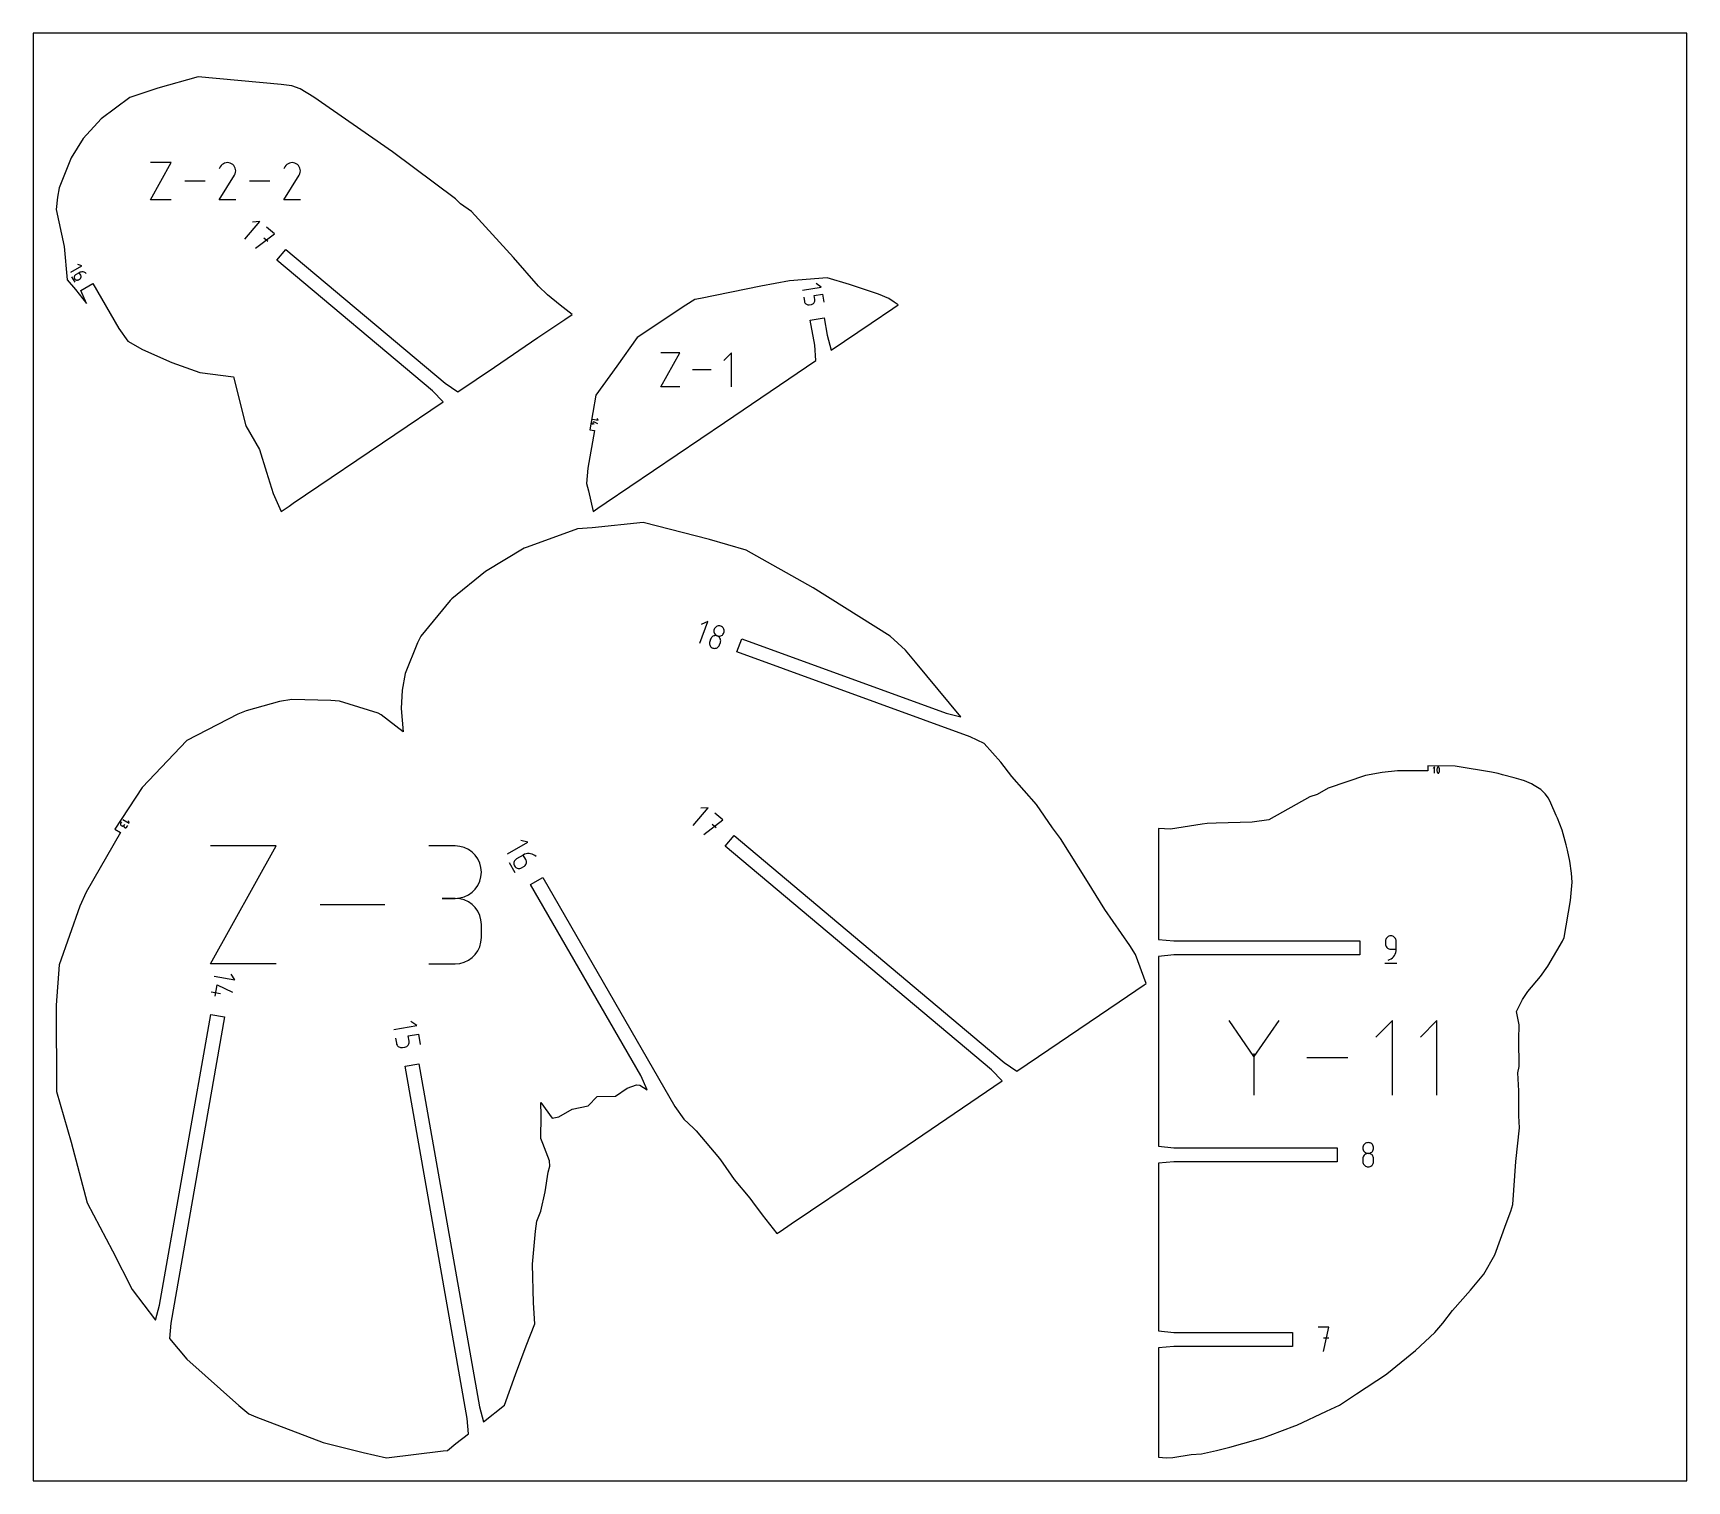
# Model space of a CAD drawing. Extents: x 0 to 480, y 0 to 420.
import ezdxf

# ---------------------------------------------------------------- set-up
doc = ezdxf.new("R2010")
doc.units = 0

msp = doc.modelspace()

# ---------------------------------------------------------------- linework, layer by layer
at = {"layer": 'annotation', "color": 1}
for p, q in [((34.051276, 371.630393), (40.038261, 382.412917)), ((40.038261, 382.412917), (34.051276, 382.412917)), ((54.342857, 381.213944), (54.028429, 380.610783)), ((54.592381, 381.567773), (54.342857, 381.213944)), ((54.891754, 381.863138), (54.592381, 381.567773)), ((55.231871, 382.097674), (54.891754, 381.863138)), ((55.603627, 382.269016), (55.231871, 382.097674)), ((55.997917, 382.374797), (55.603627, 382.269016)), ((56.405637, 382.412654), (55.997917, 382.374797)), ((56.81768, 382.38022), (56.405637, 382.412654)), ((57.224943, 382.27513), (56.81768, 382.38022)), ((57.61832, 382.09502), (57.224943, 382.27513)), ((57.970154, 381.845184), (57.61832, 382.09502)), ((57.61832, 382.09502), (57.61832, 382.09502)), ((58.264326, 381.545382), (57.970154, 381.845184)), ((58.498219, 381.204803), (58.264326, 381.545382)), ((58.489253, 378.819556), (58.67196, 379.211843)), ((58.669218, 380.832635), (58.498219, 381.204803)), ((58.774707, 380.438067), (58.669218, 380.832635)), ((58.67196, 379.211843), (58.778694, 379.618482)), ((58.812071, 380.030286), (58.774707, 380.438067)), ((58.778694, 379.618482), (58.812071, 380.030286)), ((73.115853, 381.213944), (72.801425, 380.610783)), ((73.365377, 381.567773), (73.115853, 381.213944)), ((73.66475, 381.863138), (73.365377, 381.567773)), ((74.004867, 382.097674), (73.66475, 381.863138)), ((74.376623, 382.269016), (74.004867, 382.097674)), ((74.770914, 382.374797), (74.376623, 382.269016)), ((75.178633, 382.412654), (74.770914, 382.374797)), ((75.590676, 382.38022), (75.178633, 382.412654)), ((75.997939, 382.27513), (75.590676, 382.38022)), ((76.391317, 382.09502), (75.997939, 382.27513)), ((76.743151, 381.845184), (76.391317, 382.09502)), ((76.391317, 382.09502), (76.391317, 382.09502)), ((77.037322, 381.545382), (76.743151, 381.845184)), ((77.271215, 381.204803), (77.037322, 381.545382)), ((77.262249, 378.819556), (77.444956, 379.211843)), ((77.442214, 380.832635), (77.271215, 381.204803)), ((77.547703, 380.438067), (77.442214, 380.832635)), ((77.444956, 379.211843), (77.55169, 379.618482)), ((77.585067, 380.030286), (77.547703, 380.438067)), ((77.55169, 379.618482), (77.585067, 380.030286)), ((49.978421, 377.021655), (44.082721, 377.021655)), ((54.021667, 371.630305), (58.446653, 378.753966)), ((58.446653, 378.753966), (58.451943, 378.760511)), ((58.446653, 378.753966), (58.446653, 378.753966)), ((58.451943, 378.760511), (58.457016, 378.767113)), ((58.457016, 378.767113), (58.461905, 378.773826)), ((58.461905, 378.773826), (58.466644, 378.780705)), ((58.466644, 378.780705), (58.471266, 378.787808)), ((58.471266, 378.787808), (58.475804, 378.795188)), ((58.475804, 378.795188), (58.480293, 378.802903)), ((58.480293, 378.802903), (58.484765, 378.811007)), ((58.484765, 378.811007), (58.489253, 378.819556)), ((58.489253, 378.819556), (58.489253, 378.819556)), ((68.751417, 377.021655), (62.855718, 377.021655)), ((72.794663, 371.630305), (77.219649, 378.753966)), ((77.219649, 378.753966), (77.224939, 378.760511)), ((77.219649, 378.753966), (77.219649, 378.753966)), ((77.224939, 378.760511), (77.230012, 378.767113)), ((77.230012, 378.767113), (77.234901, 378.773826)), ((77.234901, 378.773826), (77.23964, 378.780705)), ((77.23964, 378.780705), (77.244262, 378.787808)), ((77.244262, 378.787808), (77.248801, 378.795188)), ((77.248801, 378.795188), (77.253289, 378.802903)), ((77.253289, 378.802903), (77.257761, 378.811007)), ((77.257761, 378.811007), (77.262249, 378.819556)), ((77.262249, 378.819556), (77.262249, 378.819556)), ((40.038261, 371.630393), (34.051276, 371.630393)), ((58.810443, 371.630305), (54.021667, 371.630305)), ((77.583439, 371.630305), (72.794663, 371.630305)), ((61.475893, 360.195115), (65.819701, 365.371864)), ((65.819701, 365.371864), (63.702887, 365.186366)), ((64.568031, 357.600503), (70.062697, 361.811568)), ((68.128332, 359.506281), (66.977475, 360.471966)), ((70.062697, 361.811568), (67.760657, 363.743209)), ((10.933597, 350.672152), (14.13682, 352.521534)), ((13.403835, 350.496867), (12.339174, 349.882185)), ((14.13682, 352.521534), (13.01336, 352.822394)), ((13.629441, 350.60612), (13.403835, 350.496867)), ((13.814513, 349.785553), (13.403835, 350.496867)), ((13.864009, 350.680253), (13.629441, 350.60612)), ((14.103851, 350.719694), (13.864009, 350.680253)), ((14.34528, 350.724876), (14.103851, 350.719694)), ((14.584608, 350.696228), (14.34528, 350.724876)), ((14.818148, 350.634181), (14.584608, 350.696228)), ((15.042213, 350.539165), (14.818148, 350.634181)), ((15.253115, 350.41161), (15.042213, 350.539165)), ((15.447166, 350.251948), (15.253115, 350.41161)), ((11.175218, 349.328961), (12.099909, 347.727349)), ((11.940851, 349.314447), (11.927908, 349.174573)), ((11.927908, 349.174573), (11.939177, 349.033369)), ((11.939177, 349.033369), (11.975504, 348.894024)), ((11.977161, 349.449799), (11.940851, 349.314447)), ((11.975504, 348.894024), (12.037734, 348.75973)), ((12.035994, 349.57744), (11.977161, 349.449799)), ((12.116504, 349.694178), (12.035994, 349.57744)), ((12.037734, 348.75973), (12.037734, 348.75973)), ((12.037734, 348.75973), (12.123074, 348.638425)), ((12.217846, 349.796823), (12.116504, 349.694178)), ((12.123074, 348.638425), (12.225668, 348.537152)), ((12.339174, 349.882185), (12.217846, 349.796823)), ((12.225668, 348.537152), (12.342344, 348.456749)), ((12.339174, 349.882185), (12.339174, 349.882185)), ((12.342344, 348.456749), (12.469931, 348.398054)), ((12.469931, 348.398054), (12.605257, 348.361906)), ((12.605257, 348.361906), (12.745151, 348.349144)), ((12.745151, 348.349144), (12.886442, 348.360606)), ((12.886442, 348.360606), (13.025959, 348.397131)), ((13.025959, 348.397131), (13.160529, 348.459557)), ((13.160529, 348.459557), (13.514881, 348.664142)), ((13.514881, 348.664142), (13.636166, 348.749434)), ((13.514881, 348.664142), (13.514881, 348.664142)), ((13.636166, 348.749434), (13.73739, 348.851901)), ((13.73739, 348.851901), (13.817721, 348.968393)), ((13.876957, 349.65103), (13.814513, 349.785553)), ((13.817721, 348.968393), (13.87633, 349.095761)), ((13.87633, 349.095761), (13.912389, 349.230858)), ((13.913532, 349.511641), (13.876957, 349.65103)), ((13.912389, 349.230858), (13.925066, 349.370534)), ((13.925066, 349.370534), (13.913532, 349.511641)), ((15.447166, 350.251948), (15.447166, 350.251948)), ((223.310417, 345.384675), (228.711722, 346.33707)), ((228.711722, 346.33707), (227.298874, 347.32606)), ((223.667535, 343.359355), (223.879026, 342.15993)), ((223.879026, 342.15993), (223.879026, 342.15993)), ((223.879026, 342.15993), (223.93634, 341.94807)), ((223.93634, 341.94807), (224.027892, 341.755162)), ((224.027892, 341.755162), (224.149679, 341.584024)), ((224.149679, 341.584024), (224.297701, 341.437477)), ((224.297701, 341.437477), (224.467956, 341.318337)), ((224.467956, 341.318337), (224.656445, 341.229425)), ((224.656445, 341.229425), (224.859165, 341.173558)), ((224.859165, 341.173558), (225.072116, 341.153555)), ((225.072116, 341.153555), (225.291296, 341.172236)), ((225.291296, 341.172236), (225.888807, 341.277593)), ((225.888807, 341.277593), (226.101056, 341.334973)), ((225.888807, 341.277593), (225.888807, 341.277593)), ((226.101056, 341.334973), (226.294047, 341.426526)), ((226.294047, 341.426526), (226.465035, 341.54825)), ((226.465035, 341.54825), (226.611272, 341.696147)), ((226.611272, 341.696147), (226.730011, 341.866215)), ((226.663556, 343.887634), (229.06884, 344.31175)), ((226.875047, 342.688209), (226.663556, 343.887634)), ((226.730011, 341.866215), (226.818505, 342.054455)), ((226.818505, 342.054455), (226.874007, 342.256868)), ((226.874007, 342.256868), (226.89377, 342.469452)), ((226.89377, 342.469452), (226.875047, 342.688209)), ((229.06884, 344.31175), (229.491822, 341.912902)), ((182.223205, 317.337913), (187.707932, 327.215872)), ((187.707932, 327.215872), (182.223205, 327.215872)), ((202.713807, 327.215872), (200.51781, 325.019256)), ((202.713807, 317.337913), (202.713807, 327.215872)), ((196.814195, 322.276892), (191.413096, 322.276892)), ((187.707932, 317.337913), (182.223205, 317.337913)), ((162.363744, 308.023841), (164.027053, 307.730555)), ((162.460699, 306.411401), (162.623545, 307.334951)), ((162.623545, 307.334951), (163.852044, 306.73803)), ((164.027053, 307.730555), (163.722375, 308.16555)), ((162.139737, 306.753438), (162.878453, 306.623182)), ((193.502637, 242.981856), (195.815182, 249.335521)), ((195.815182, 249.335521), (193.888427, 248.436729)), ((197.105839, 244.868696), (196.921286, 244.686702)), ((197.316911, 245.015155), (197.105839, 244.868696)), ((197.549033, 245.123533), (197.316911, 245.015155)), ((197.796735, 245.191282), (197.549033, 245.123533)), ((197.612371, 246.78959), (197.591055, 246.526734)), ((197.591055, 246.526734), (197.615465, 246.268606)), ((197.681976, 247.051704), (197.612371, 246.78959)), ((197.615465, 246.268606), (197.683038, 246.020672)), ((197.796694, 247.296055), (197.681976, 247.051704)), ((197.681976, 247.051704), (197.681976, 247.051704)), ((197.683038, 246.020672), (197.79121, 245.788399)), ((197.79121, 245.788399), (197.937418, 245.577256)), ((197.948957, 247.510204), (197.796694, 247.296055)), ((198.054548, 245.215854), (197.796735, 245.191282)), ((197.937418, 245.577256), (198.1191, 245.392709)), ((198.133282, 247.691573), (197.948957, 247.510204)), ((198.317002, 245.194701), (198.054548, 245.215854)), ((198.1191, 245.392709), (198.333691, 245.240227)), ((198.344191, 247.837585), (198.133282, 247.691573)), ((198.57863, 245.125276), (198.317002, 245.194701)), ((198.333691, 245.240227), (198.57863, 245.125276)), ((198.576204, 247.945663), (198.344191, 247.837585)), ((198.82384, 248.013229), (198.576204, 247.945663)), ((198.823678, 245.010302), (198.57863, 245.125276)), ((198.57863, 245.125276), (198.57863, 245.125276)), ((198.57863, 245.125276), (198.57863, 245.125276)), ((198.57863, 245.125276), (198.840152, 245.05589)), ((199.038338, 244.857836), (198.823678, 245.010302)), ((199.081619, 248.037708), (198.82384, 248.013229)), ((198.840152, 245.05589), (199.102552, 245.034762)), ((199.220056, 244.673336), (199.038338, 244.857836)), ((199.344061, 248.016521), (199.081619, 248.037708)), ((199.102552, 245.034762), (199.360353, 245.05935)), ((199.605686, 247.947091), (199.344061, 248.016521)), ((199.360353, 245.05935), (199.608075, 245.127114)), ((199.850731, 247.832108), (199.605686, 247.947091)), ((199.605686, 247.947091), (199.605686, 247.947091)), ((199.608075, 245.127114), (199.840242, 245.235514)), ((199.840242, 245.235514), (200.051374, 245.382007)), ((200.065392, 247.679643), (199.850731, 247.832108)), ((200.051374, 245.382007), (200.235995, 245.564055)), ((200.247128, 247.495195), (200.065392, 247.679643)), ((200.235995, 245.564055), (200.388627, 245.779115)), ((200.393397, 247.284258), (200.247128, 247.495195)), ((200.388627, 245.779115), (200.50379, 246.024648)), ((200.501658, 247.052331), (200.393397, 247.284258)), ((200.569369, 246.80491), (200.501658, 247.052331)), ((200.50379, 246.024648), (200.572976, 246.285571)), ((200.50379, 246.024648), (200.50379, 246.024648)), ((200.593989, 246.547491), (200.569369, 246.80491)), ((200.572976, 246.285571), (200.593989, 246.547491)), ((196.328238, 243.261462), (196.307055, 242.998973)), ((196.307055, 242.998973), (196.331658, 242.741375)), ((196.397793, 243.52344), (196.328238, 243.261462)), ((196.331658, 242.741375), (196.399459, 242.494069)), ((196.653614, 244.226304), (196.397793, 243.52344)), ((196.397793, 243.52344), (196.397793, 243.52344)), ((196.399459, 242.494069), (196.507872, 242.262458)), ((196.507872, 242.262458), (196.654309, 242.051943)), ((196.768721, 244.471722), (196.653614, 244.226304)), ((196.654309, 242.051943), (196.836184, 241.867927)), ((196.921286, 244.686702), (196.768721, 244.471722)), ((196.836184, 241.867927), (197.050909, 241.715811)), ((197.050909, 241.715811), (197.295897, 241.600997)), ((197.295897, 241.600997), (197.295897, 241.600997)), ((197.295897, 241.600997), (197.557369, 241.531474)), ((197.557369, 241.531474), (197.819636, 241.509979)), ((197.819636, 241.509979), (198.077244, 241.534037)), ((198.077244, 241.534037), (198.324737, 241.601173)), ((198.324737, 241.601173), (198.556663, 241.708911)), ((198.556663, 241.708911), (198.767567, 241.854776)), ((198.767567, 241.854776), (198.951995, 242.036294)), ((198.951995, 242.036294), (199.104493, 242.250988)), ((199.104493, 242.250988), (199.219607, 242.496384)), ((199.219607, 242.496384), (199.475428, 243.199247)), ((199.366274, 244.46226), (199.220056, 244.673336)), ((199.474437, 244.230066), (199.366274, 244.46226)), ((199.54199, 243.98221), (199.474437, 244.230066)), ((199.475428, 243.199247), (199.545041, 243.461343)), ((199.475428, 243.199247), (199.475428, 243.199247)), ((199.566377, 243.72415), (199.54199, 243.98221)), ((199.545041, 243.461343), (199.566377, 243.72415)), ((406.769026, 207.10626), (406.371266, 206.708388)), ((406.769026, 205.31707), (406.769026, 207.10626)), ((407.457198, 206.46802), (407.440051, 206.296672)), ((407.49149, 206.637337), (407.457198, 206.46802)), ((407.542929, 206.8033), (407.49149, 206.637337)), ((407.611514, 206.964585), (407.542929, 206.8033)), ((407.634611, 207.002993), (407.611514, 206.964585)), ((407.611514, 206.964585), (407.611514, 206.964585)), ((407.663395, 207.035724), (407.634611, 207.002993)), ((407.696913, 207.06246), (407.663395, 207.035724)), ((407.734214, 207.082885), (407.696913, 207.06246)), ((407.774343, 207.096682), (407.734214, 207.082885)), ((407.816347, 207.103534), (407.774343, 207.096682)), ((407.859274, 207.103125), (407.816347, 207.103534)), ((407.902171, 207.095139), (407.859274, 207.103125)), ((407.944084, 207.079257), (407.902171, 207.095139)), ((407.960129, 207.070825), (407.944084, 207.079257)), ((407.944084, 207.079257), (407.944084, 207.079257)), ((407.975526, 207.061141), (407.960129, 207.070825)), ((407.9902, 207.050279), (407.975526, 207.061141)), ((408.004076, 207.038318), (407.9902, 207.050279)), ((408.017079, 207.025334), (408.004076, 207.038318)), ((408.029134, 207.011403), (408.017079, 207.025334)), ((408.040168, 206.996602), (408.029134, 207.011403)), ((408.050104, 206.981008), (408.040168, 206.996602)), ((408.058868, 206.964697), (408.050104, 206.981008)), ((408.127786, 206.80308), (408.058868, 206.964697)), ((408.058868, 206.964697), (408.058868, 206.964697)), ((408.179474, 206.636867), (408.127786, 206.80308)), ((408.213933, 206.467384), (408.179474, 206.636867)), ((408.231162, 206.295953), (408.213933, 206.467384)), ((407.440051, 206.296672), (407.440051, 206.124617)), ((407.440051, 206.124617), (407.457198, 205.953178)), ((407.457198, 205.953178), (407.49149, 205.783678)), ((407.49149, 205.783678), (407.542929, 205.617441)), ((407.542929, 205.617441), (407.611514, 205.45579)), ((407.611514, 205.45579), (407.611514, 205.45579)), ((407.611514, 205.45579), (407.620247, 205.439512)), ((407.620247, 205.439512), (407.630109, 205.423995)), ((407.630109, 205.423995), (407.641061, 205.409288)), ((407.641061, 205.409288), (407.65306, 205.395437)), ((407.65306, 205.395437), (407.666064, 205.382489)), ((407.666064, 205.382489), (407.680033, 205.370491)), ((407.680033, 205.370491), (407.694924, 205.35949)), ((407.694924, 205.35949), (407.710696, 205.349534)), ((407.710696, 205.349534), (407.727308, 205.34067)), ((407.727308, 205.34067), (407.727308, 205.34067)), ((407.727308, 205.34067), (407.768891, 205.325125)), ((407.768891, 205.325125), (407.811538, 205.317402)), ((407.811538, 205.317402), (407.854284, 205.317186)), ((407.854284, 205.317186), (407.896167, 205.324162)), ((407.896167, 205.324162), (407.93622, 205.338015)), ((407.93622, 205.338015), (407.973481, 205.358431)), ((407.973481, 205.358431), (408.006986, 205.385094)), ((408.006986, 205.385094), (408.035769, 205.417689)), ((408.035769, 205.417689), (408.058868, 205.455902)), ((408.058868, 205.455902), (408.127786, 205.617221)), ((408.058868, 205.455902), (408.058868, 205.455902)), ((408.127786, 205.617221), (408.179474, 205.783209)), ((408.179474, 205.783209), (408.213933, 205.952542)), ((408.213933, 205.952542), (408.231162, 206.123898)), ((408.231162, 206.123898), (408.231162, 206.295953)), ((191.570505, 190.117424), (195.914313, 195.294173)), ((195.914313, 195.294173), (193.797499, 195.108675)), ((200.157309, 191.733876), (197.855269, 193.665517)), ((25.331262, 190.629076), (25.324712, 190.547515)), ((25.324712, 190.547515), (25.332146, 190.466781)), ((25.352299, 190.709629), (25.331262, 190.629076)), ((25.332146, 190.466781), (25.353057, 190.388707)), ((25.38833, 190.787343), (25.352299, 190.709629)), ((25.353057, 190.388707), (25.386941, 190.315126)), ((25.386941, 190.315126), (25.433293, 190.247871)), ((25.625516, 191.198161), (25.38833, 190.787343)), ((25.38833, 190.787343), (25.38833, 190.787343)), ((25.433293, 190.247871), (25.491608, 190.188776)), ((25.491608, 190.188776), (25.561382, 190.139674)), ((25.561382, 190.139674), (25.767081, 190.020914)), ((25.767081, 190.020914), (25.767081, 190.020914)), ((25.767081, 190.020914), (25.84446, 189.985057)), ((25.84446, 189.985057), (25.924779, 189.964111)), ((25.924779, 189.964111), (26.006195, 189.957599)), ((26.006195, 189.957599), (26.086864, 189.965043)), ((26.025964, 191.891892), (27.875978, 190.823785)), ((26.086864, 189.965043), (26.164944, 189.985965)), ((26.164944, 189.985965), (26.23859, 190.019888)), ((26.23859, 190.019888), (26.305962, 190.066333)), ((26.305962, 190.066333), (26.365214, 190.124823)), ((26.357462, 190.036599), (26.350956, 189.955014)), ((26.350956, 189.955014), (26.35846, 189.874238)), ((26.378479, 190.117164), (26.357462, 190.036599)), ((26.35846, 189.874238), (26.379478, 189.796102)), ((26.365214, 190.124823), (26.414504, 190.194881)), ((26.414504, 190.194881), (26.378479, 190.117164)), ((26.379478, 189.796102), (26.413511, 189.722435)), ((26.413511, 189.722435), (26.46006, 189.655067)), ((26.414504, 190.194881), (26.533265, 190.40058)), ((26.533265, 190.40058), (26.414504, 190.194881)), ((26.414504, 190.194881), (26.414504, 190.194881)), ((26.46006, 189.655067), (26.518628, 189.595826)), ((26.518628, 189.595826), (26.588716, 189.546542)), ((26.588716, 189.546542), (26.588716, 189.546542)), ((26.588716, 189.546542), (26.666096, 189.510685)), ((26.666096, 189.510685), (26.746415, 189.48974)), ((26.746415, 189.48974), (26.827831, 189.483228)), ((26.827831, 189.483228), (26.9085, 189.490672)), ((26.9085, 189.490672), (26.986579, 189.511594)), ((26.986579, 189.511594), (27.060226, 189.545516)), ((27.060226, 189.545516), (27.127597, 189.591961)), ((27.127597, 189.591961), (27.186849, 189.650452)), ((27.186849, 189.650452), (27.23614, 189.720509)), ((27.23614, 189.720509), (27.473326, 190.131327)), ((27.875978, 190.823785), (27.702034, 191.472588)), ((194.662643, 187.522811), (200.157309, 191.733876)), ((198.222944, 189.42859), (197.072087, 190.394274)), ((51.538157, 150.019062), (70.536338, 184.23467)), ((70.536338, 184.23467), (51.538157, 184.23467)), ((122.504537, 184.194974), (114.906552, 184.194974)), ((123.871053, 184.072318), (122.504537, 184.194974)), ((125.156897, 183.718843), (123.871053, 184.072318)), ((126.340682, 183.156288), (125.156897, 183.718843)), ((127.401023, 182.406394), (126.340682, 183.156288)), ((128.316532, 181.490899), (127.401023, 182.406394)), ((137.723089, 181.887183), (143.578658, 185.267897)), ((143.578658, 185.267897), (141.524946, 185.817877)), ((129.065823, 180.431545), (128.316532, 181.490899)), ((129.627509, 179.25007), (129.065823, 180.431545)), ((129.980204, 177.968215), (129.627509, 179.25007)), ((130.102522, 176.607718), (129.980204, 177.968215)), ((138.164778, 179.431798), (139.855135, 176.504013)), ((139.564374, 179.405266), (139.540714, 179.149573)), ((139.540714, 179.149573), (139.561314, 178.891448)), ((139.561314, 178.891448), (139.627721, 178.636722)), ((139.63075, 179.652693), (139.564374, 179.405266)), ((139.627721, 178.636722), (139.741479, 178.391229)), ((139.738298, 179.886023), (139.63075, 179.652693)), ((139.885472, 180.099424), (139.738298, 179.886023)), ((139.741479, 178.391229), (139.741479, 178.391229)), ((139.741479, 178.391229), (139.897482, 178.169482)), ((140.070727, 180.287061), (139.885472, 180.099424)), ((139.897482, 178.169482), (140.085026, 177.984352)), ((140.292519, 180.443104), (140.070727, 180.287061)), ((140.085026, 177.984352), (140.298312, 177.837373)), ((142.238744, 181.566758), (140.292519, 180.443104)), ((140.292519, 180.443104), (140.292519, 180.443104)), ((140.298312, 177.837373), (140.531544, 177.730078)), ((140.531544, 177.730078), (140.778924, 177.663999)), ((140.778924, 177.663999), (141.034654, 177.640669)), ((141.034654, 177.640669), (141.292937, 177.661622)), ((141.292937, 177.661622), (141.547977, 177.72839)), ((141.547977, 177.72839), (141.793975, 177.842506)), ((141.793975, 177.842506), (142.441737, 178.216492)), ((142.651157, 181.766475), (142.238744, 181.566758)), ((142.989472, 180.266459), (142.238744, 181.566758)), ((142.441737, 178.216492), (142.66345, 178.372409)), ((142.441737, 178.216492), (142.441737, 178.216492)), ((143.079953, 181.901991), (142.651157, 181.766475)), ((142.66345, 178.372409), (142.848489, 178.55972)), ((142.848489, 178.55972), (142.995337, 178.77267)), ((143.103622, 180.020548), (142.989472, 180.266459)), ((142.995337, 178.77267), (143.102476, 179.005503)), ((143.518389, 181.974091), (143.079953, 181.901991)), ((143.102476, 179.005503), (143.168391, 179.252463)), ((143.170481, 179.765741), (143.103622, 180.020548)), ((143.168391, 179.252463), (143.191565, 179.507794)), ((143.191565, 179.507794), (143.170481, 179.765741)), ((143.959727, 181.983563), (143.518389, 181.974091)), ((144.397225, 181.931194), (143.959727, 181.983563)), ((144.824142, 181.81777), (144.397225, 181.931194)), ((145.233737, 181.644079), (144.824142, 181.81777)), ((145.619271, 181.410906), (145.233737, 181.644079)), ((145.974002, 181.11904), (145.619271, 181.410906)), ((145.974002, 181.11904), (145.974002, 181.11904)), ((129.065823, 172.768791), (129.627509, 173.954004)), ((129.627509, 173.954004), (129.980204, 175.240834)), ((129.980204, 175.240834), (130.102522, 176.607718)), ((130.102522, 176.607718), (130.102522, 176.607718)), ((122.504537, 168.999004), (118.70018, 168.999004)), ((118.70018, 168.999004), (122.504537, 168.999004)), ((122.504537, 168.999004), (123.871053, 169.12169)), ((123.871053, 168.876348), (122.504537, 168.999004)), ((122.504537, 168.999004), (122.504537, 168.999004)), ((123.871053, 169.12169), (125.156897, 169.475371)), ((125.156897, 168.522873), (123.871053, 168.876348)), ((125.156897, 169.475371), (126.340682, 170.038485)), ((126.340682, 167.960318), (125.156897, 168.522873)), ((126.340682, 170.038485), (127.401023, 170.789469)), ((127.401023, 170.789469), (128.316532, 171.706758)), ((128.316532, 171.706758), (129.065823, 172.768791)), ((102.078918, 167.126866), (83.370409, 167.126866)), ((127.401023, 167.210424), (126.340682, 167.960318)), ((128.316532, 166.29493), (127.401023, 167.210424)), ((129.065823, 165.235575), (128.316532, 166.29493)), ((129.627509, 164.0541), (129.065823, 165.235575)), ((129.980204, 162.772245), (129.627509, 164.0541)), ((130.102522, 161.411748), (129.980204, 162.772245)), ((130.102522, 157.607392), (130.102522, 161.411748)), ((130.102522, 161.411748), (130.102522, 161.411748)), ((128.316532, 152.723327), (129.065823, 153.782611)), ((129.065823, 153.782611), (129.627509, 154.964174)), ((129.627509, 154.964174), (129.980204, 156.24633)), ((129.980204, 156.24633), (130.102522, 157.607392)), ((392.522598, 156.835442), (392.497352, 156.554136)), ((392.497352, 156.554136), (392.497352, 155.771196)), ((392.497352, 155.771196), (392.497352, 155.771196)), ((392.497352, 155.771196), (392.522598, 155.489906)), ((392.595365, 157.100272), (392.522598, 156.835442)), ((392.522598, 155.489906), (392.595365, 155.225115)), ((392.711197, 157.34419), (392.595365, 157.100272)), ((392.595365, 155.225115), (392.711197, 154.981256)), ((392.865638, 157.562757), (392.711197, 157.34419)), ((392.711197, 154.981256), (392.865638, 154.762759)), ((393.054232, 157.751536), (392.865638, 157.562757)), ((392.865638, 154.762759), (393.054232, 154.574053)), ((393.272523, 157.906089), (393.054232, 157.751536)), ((393.054232, 154.574053), (393.272523, 154.41957)), ((393.516057, 158.021979), (393.272523, 157.906089)), ((393.272523, 154.41957), (393.516057, 154.303739)), ((393.780375, 158.094767), (393.516057, 158.021979)), ((393.516057, 154.303739), (393.780375, 154.230992)), ((394.061024, 158.120015), (393.780375, 158.094767)), ((393.780375, 154.230992), (394.061024, 154.205758)), ((394.342254, 158.094767), (394.061024, 158.120015)), ((394.061024, 158.120015), (394.061024, 158.120015)), ((394.061024, 154.205758), (395.624695, 154.205758)), ((394.606882, 158.021979), (394.342254, 158.094767)), ((394.850506, 157.906089), (394.606882, 158.021979)), ((395.068725, 157.751536), (394.850506, 157.906089)), ((395.257137, 157.562757), (395.068725, 157.751536)), ((395.411342, 157.34419), (395.257137, 157.562757)), ((395.526937, 157.100272), (395.411342, 157.34419)), ((395.489042, 153.274654), (395.590075, 153.730991)), ((395.599522, 156.835442), (395.526937, 157.100272)), ((395.590075, 153.730991), (395.624695, 154.205758)), ((395.624695, 156.554136), (395.599522, 156.835442)), ((395.624695, 154.205758), (395.624695, 156.554136)), ((395.624695, 156.554136), (395.624695, 156.554136)), ((70.536338, 150.019062), (51.538157, 150.019062)), ((114.906552, 150.020135), (122.504537, 150.020135)), ((122.504537, 150.020135), (123.871053, 150.142721)), ((122.504537, 150.020135), (122.504537, 150.020135)), ((123.871053, 150.142721), (125.156897, 150.496019)), ((125.156897, 150.496019), (126.340682, 151.058345)), ((126.340682, 151.058345), (127.401023, 151.808009)), ((127.401023, 151.808009), (128.316532, 152.723327)), ((392.301949, 150.198215), (395.822749, 150.198215)), ((393.278526, 151.078415), (393.72569, 151.245051)), ((393.278526, 151.078415), (393.278526, 151.078415)), ((393.72569, 151.245051), (394.136131, 151.470288)), ((394.136131, 151.470288), (394.505607, 151.74839)), ((394.505607, 151.74839), (394.829878, 152.073616)), ((394.829878, 152.073616), (395.104702, 152.440228)), ((395.104702, 152.440228), (395.325837, 152.842487)), ((395.325837, 152.842487), (395.489042, 153.274654)), ((52.530783, 146.446668), (58.547486, 145.385761)), ((58.547486, 145.385761), (57.445372, 146.959271)), ((51.720482, 141.851225), (54.392644, 141.380051)), ((52.881499, 140.613972), (53.470566, 143.95474)), ((53.470566, 143.95474), (57.914425, 141.795492)), ((104.750419, 130.914149), (111.409127, 132.088259)), ((111.409127, 132.088259), (109.667373, 133.307481)), ((354.337239, 123.113836), (347.105562, 133.571828)), ((361.567556, 133.571828), (354.337239, 123.113836)), ((394.503026, 133.571148), (389.683267, 128.75003)), ((394.503026, 111.891072), (394.503026, 133.571148)), ((407.452813, 133.571148), (402.633054, 128.75003)), ((407.452813, 111.891072), (407.452813, 133.571148)), ((105.190674, 128.417343), (105.451399, 126.938697)), ((105.451399, 126.938697), (105.451399, 126.938697)), ((105.451399, 126.938697), (105.522055, 126.677516)), ((105.522055, 126.677516), (105.634919, 126.4397)), ((105.634919, 126.4397), (105.785058, 126.228723)), ((105.785058, 126.228723), (105.967539, 126.048059)), ((105.967539, 126.048059), (106.177429, 125.901185)), ((106.177429, 125.901185), (106.409797, 125.791574)), ((106.409797, 125.791574), (106.65971, 125.722701)), ((106.65971, 125.722701), (106.922235, 125.698042)), ((106.922235, 125.698042), (107.19244, 125.721071)), ((107.19244, 125.721071), (107.929048, 125.850955)), ((107.929048, 125.850955), (108.190708, 125.921694)), ((107.929048, 125.850955), (107.929048, 125.850955)), ((108.190708, 125.921694), (108.428627, 126.034559)), ((108.428627, 126.034559), (108.63942, 126.18462)), ((108.63942, 126.18462), (108.8197, 126.366946)), ((108.8197, 126.366946), (108.966081, 126.576606)), ((108.884156, 129.068603), (111.849381, 129.591452)), ((109.144881, 127.589958), (108.884156, 129.068603)), ((108.966081, 126.576606), (109.075176, 126.808668)), ((109.075176, 126.808668), (109.143599, 127.058201)), ((109.143599, 127.058201), (109.167963, 127.320275)), ((109.167963, 127.320275), (109.144881, 127.589958)), ((111.849381, 129.591452), (112.370831, 126.634161)), ((354.337239, 123.955424), (354.337239, 111.890393)), ((381.554599, 122.73111), (369.700304, 122.73111)), ((385.973525, 96.86017), (385.948294, 96.580179)), ((385.948294, 96.580179), (385.948294, 96.580179)), ((385.948294, 96.580179), (385.973539, 96.298873)), ((386.046255, 97.123977), (385.973525, 96.86017)), ((385.973539, 96.298873), (386.046306, 96.034042)), ((386.16204, 97.367126), (386.046255, 97.123977)), ((386.046306, 96.034042), (386.162138, 95.790125)), ((386.316433, 97.585142), (386.16204, 97.367126)), ((386.504991, 97.773551), (386.316433, 97.585142)), ((386.723268, 97.92788), (386.504991, 97.773551)), ((386.96682, 98.043654), (386.723268, 97.92788)), ((387.2312, 98.1164), (386.96682, 98.043654)), ((387.511965, 98.141642), (387.2312, 98.1164)), ((387.79273, 98.1164), (387.511965, 98.141642)), ((387.511965, 98.141642), (387.511965, 98.141642)), ((388.057111, 98.043654), (387.79273, 98.1164)), ((388.300662, 97.92788), (388.057111, 98.043654)), ((388.518939, 97.773551), (388.300662, 97.92788)), ((388.707497, 97.585142), (388.518939, 97.773551)), ((388.861891, 97.367126), (388.707497, 97.585142)), ((388.861792, 95.790125), (388.977624, 96.034042)), ((388.977675, 97.123977), (388.861891, 97.367126)), ((388.977624, 96.034042), (389.050391, 96.298873)), ((389.050405, 96.86017), (388.977675, 97.123977)), ((389.050391, 96.298873), (389.075637, 96.580179)), ((389.075637, 96.580179), (389.050405, 96.86017)), ((389.075637, 96.580179), (389.075637, 96.580179)), ((385.973525, 93.730036), (385.948294, 93.448862)), ((385.948294, 93.448862), (385.948294, 92.669896)), ((385.948294, 92.669896), (385.948294, 92.669896)), ((385.948294, 92.669896), (385.973539, 92.388742)), ((386.046255, 93.994764), (385.973525, 93.730036)), ((385.973539, 92.388742), (386.046306, 92.124317)), ((386.16204, 94.238605), (386.046255, 93.994764)), ((386.046306, 92.124317), (386.162138, 91.880987)), ((386.316433, 94.457117), (386.16204, 94.238605)), ((386.162138, 95.790125), (386.316579, 95.571557)), ((386.162138, 91.880987), (386.316579, 91.663116)), ((386.504991, 94.645859), (386.316433, 94.457117)), ((386.316579, 95.571557), (386.505173, 95.382778)), ((386.316579, 91.663116), (386.505173, 91.47507)), ((386.723268, 94.80039), (386.504991, 94.645859)), ((386.505173, 95.382778), (386.723465, 95.228225)), ((386.505173, 91.47507), (386.723465, 91.321214)), ((386.96682, 94.916268), (386.723268, 94.80039)), ((386.723465, 95.228225), (386.966998, 95.112336)), ((386.723465, 91.321214), (386.966998, 91.205912)), ((387.2312, 94.989051), (386.96682, 94.916268)), ((386.966998, 95.112336), (387.231317, 95.039548)), ((386.966998, 91.205912), (387.231317, 91.13353)), ((387.511965, 95.014299), (387.2312, 94.989051)), ((387.231317, 95.039548), (387.511965, 95.014299)), ((387.511965, 95.014299), (387.792614, 95.039548)), ((387.79273, 94.989066), (387.511965, 95.014299)), ((387.511965, 95.014299), (387.511965, 95.014299)), ((387.511965, 95.014299), (387.511965, 95.014299)), ((387.792614, 95.039548), (388.056932, 95.112336)), ((387.792614, 91.13353), (388.056932, 91.205912)), ((388.057111, 94.916318), (387.79273, 94.989066)), ((388.056932, 95.112336), (388.300466, 95.228225)), ((388.056932, 91.205912), (388.300466, 91.321214)), ((388.300662, 94.800488), (388.057111, 94.916318)), ((388.300466, 95.228225), (388.518757, 95.382778)), ((388.300466, 91.321214), (388.518757, 91.47507)), ((388.518939, 94.646005), (388.300662, 94.800488)), ((388.518757, 95.382778), (388.707351, 95.571557)), ((388.518757, 91.47507), (388.707351, 91.663116)), ((388.707497, 94.457299), (388.518939, 94.646005)), ((388.707351, 95.571557), (388.861792, 95.790125)), ((388.707351, 91.663116), (388.861792, 91.880987)), ((388.861891, 94.238801), (388.707497, 94.457299)), ((388.861792, 91.880987), (388.977624, 92.124317)), ((388.977675, 93.994942), (388.861891, 94.238801)), ((388.977624, 92.124317), (389.050391, 92.388742)), ((389.050405, 93.730152), (388.977675, 93.994942)), ((389.050391, 92.388742), (389.075637, 92.669896)), ((389.075637, 93.448862), (389.050405, 93.730152)), ((389.075637, 92.669896), (389.075637, 93.448862)), ((389.075637, 93.448862), (389.075637, 93.448862)), ((387.231317, 91.13353), (387.511965, 91.108433)), ((387.511965, 91.108433), (387.792614, 91.13353)), ((387.511965, 91.108433), (387.511965, 91.108433)), ((376.074858, 44.561511), (372.943541, 44.561511)), ((374.50942, 37.519911), (376.074858, 44.561511)), ((376.074858, 41.425778), (374.50942, 41.425778))]:
    msp.add_line(p, q, dxfattribs=at)
at = {"layer": 'boundary', "color": 5}
for p, q in [((36.165998, 404.048467), (28.038636, 401.271623)), ((47.907415, 407.285019), (36.165998, 404.048467)), ((72.041127, 405.051813), (47.907415, 407.285019)), ((75.05761, 404.742347), (72.041127, 405.051813)), ((77.472964, 403.815861), (75.05761, 404.742347)), ((81.474635, 401.38456), (77.472964, 403.815861)), ((28.038636, 401.271623), (19.795373, 395.113882)), ((104.274327, 385.560674), (81.474635, 401.38456)), ((19.795373, 395.113882), (14.581287, 389.408087)), ((14.581287, 389.408087), (11.059359, 383.85797)), ((122.629942, 371.954588), (104.274327, 385.560674)), ((11.059359, 383.85797), (7.544834, 375.066168)), ((7.544834, 375.066168), (7.067898, 372.380352)), ((7.067898, 372.380352), (6.6875, 368.812341)), ((124.018883, 370.444207), (122.629942, 371.954588)), ((127.257832, 368.22506), (124.018883, 370.444207)), ((6.6875, 368.812341), (9.032475, 358.085553)), ((139.410636, 354.907695), (127.257832, 368.22506)), ((9.032475, 358.085553), (9.913, 348.385645)), ((70.76933, 354.163711), (73.373263, 357.266957)), ((73.373263, 357.266957), (119.613448, 318.466835)), ((115.933004, 316.266889), (70.76933, 354.163711)), ((146.680892, 346.56063), (139.410636, 354.907695)), ((9.913, 348.385645), (12.278554, 345.586105)), ((13.828132, 345.306434), (17.336401, 347.331934)), ((17.336401, 347.331934), (24.885162, 334.257096)), ((149.29016, 344.116666), (146.680892, 346.56063)), ((211.237867, 346.622134), (193.692696, 342.98766)), ((219.491062, 348.14785), (211.237867, 346.622134)), ((230.463455, 349.02327), (219.491062, 348.14785)), ((236.910878, 347.045471), (230.463455, 349.02327)), ((245.414499, 344.225557), (236.910878, 347.045471)), ((12.278554, 345.586105), (15.508308, 341.595376)), ((15.508308, 341.595376), (13.828132, 345.306434)), ((152.947056, 341.076077), (149.29016, 344.116666)), ((156.429796, 338.35901), (152.947056, 341.076077)), ((189.429247, 341.060034), (175.29005, 331.694932)), ((192.065179, 342.762728), (189.429247, 341.060034)), ((193.692696, 342.98766), (192.065179, 342.762728)), ((248.413815, 343.051907), (245.414499, 344.225557)), ((249.883509, 341.985733), (248.413815, 343.051907)), ((249.522023, 340.111764), (251.058237, 341.151609)), ((251.058237, 341.151609), (249.883509, 341.985733)), ((146.527184, 331.656052), (154.297132, 336.915437)), ((154.297132, 336.915437), (156.429796, 338.35901)), ((225.570845, 336.693122), (229.560301, 337.396571)), ((226.846687, 329.457459), (225.570845, 336.693122)), ((229.560301, 337.396571), (230.453219, 332.332577)), ((243.197681, 335.830893), (249.522023, 340.111764)), ((24.885162, 334.257096), (27.493957, 330.618731)), ((133.886187, 323.099513), (146.527184, 331.656052)), ((175.29005, 331.694932), (169.396549, 323.364005)), ((230.453219, 332.332577), (231.66029, 328.021372)), ((231.66029, 328.021372), (243.197681, 335.830893)), ((27.493957, 330.618731), (31.73318, 328.239515)), ((31.73318, 328.239515), (40.267385, 324.413528)), ((227.186931, 324.993408), (226.846687, 329.457459)), ((40.267385, 324.413528), (48.361353, 321.544614)), ((123.309307, 315.940151), (133.886187, 323.099513)), ((169.396549, 323.364005), (163.290451, 314.993248)), ((200.721513, 307.079285), (227.186931, 324.993408)), ((48.361353, 321.544614), (58.12969, 320.309312)), ((58.12969, 320.309312), (61.742206, 306.030833)), ((119.613448, 318.466835), (123.309307, 315.940151)), ((104.962748, 303.521585), (119.063082, 313.065932)), ((119.063082, 313.065932), (115.933004, 316.266889)), ((163.290451, 314.993248), (161.547661, 304.911976)), ((61.742206, 306.030833), (65.72427, 299.223846)), ((75.53131, 283.599799), (104.962748, 303.521585)), ((162.899702, 304.673575), (160.985293, 293.816419)), ((161.547661, 304.911976), (162.899702, 304.673575)), ((166.32429, 283.796219), (200.721513, 307.079285)), ((65.72427, 299.223846), (67.741094, 292.675246)), ((160.985293, 293.816419), (160.64505, 289.352368)), ((67.741094, 292.675246), (69.678841, 286.438647)), ((160.64505, 289.352368), (161.180783, 287.208404)), ((69.678841, 286.438647), (72.044303, 281.239485)), ((74.344748, 282.796629), (75.53131, 283.599799)), ((161.180783, 287.208404), (162.547101, 281.239485)), ((163.951132, 282.189857), (166.32429, 283.796219)), ((72.044303, 281.239485), (74.344748, 282.796629)), ((162.547101, 281.239485), (163.951132, 282.189857)), ((158.024781, 276.171171), (143.423358, 270.83585)), ((162.302503, 276.468), (158.024781, 276.171171)), ((177.086183, 278.064485), (162.302503, 276.468)), ((196.318237, 273.127825), (177.086183, 278.064485)), ((142.546157, 270.539753), (131.35201, 263.80641)), ((143.423358, 270.83585), (142.546157, 270.539753)), ((206.98687, 270.005221), (196.318237, 273.127825)), ((226.445522, 259.072228), (206.98687, 270.005221)), ((131.35201, 263.80641), (121.508517, 255.892983)), ((121.011362, 255.421034), (112.554828, 245.051496)), ((121.508517, 255.892983), (121.011362, 255.421034)), ((248.710309, 245.010956), (226.445522, 259.072228)), ((112.554828, 245.051496), (111.533152, 243.15505)), ((253.160565, 240.985743), (248.710309, 245.010956)), ((111.533152, 243.15505), (107.962028, 234.24094)), ((204.298335, 240.494732), (205.683858, 244.301427)), ((272.020046, 215.846045), (204.298335, 240.494732)), ((205.683858, 244.301427), (264.96118, 222.726247)), ((256.120762, 237.529456), (253.160565, 240.985743)), ((269.298329, 221.615998), (256.120762, 237.529456)), ((107.962028, 234.24094), (107.08549, 229.397108)), ((71.522633, 226.119509), (61.803437, 223.368075)), ((75.135101, 226.719661), (71.522633, 226.119509)), ((86.465428, 226.409761), (75.135101, 226.719661)), ((88.952828, 226.202307), (86.465428, 226.409761)), ((100.119325, 222.75989), (88.952828, 226.202307)), ((107.08549, 229.397108), (106.86539, 224.03166)), ((59.420105, 222.444042), (44.648592, 214.825491)), ((61.803437, 223.368075), (59.420105, 222.444042)), ((101.020534, 222.235978), (100.119325, 222.75989)), ((107.378749, 217.315042), (101.020534, 222.235978)), ((106.86539, 224.03166), (107.378749, 217.315042)), ((264.96118, 222.726247), (269.298329, 221.615998)), ((44.648592, 214.825491), (31.686964, 201.107287)), ((276.056149, 213.908679), (272.020046, 215.846045)), ((280.829572, 208.502703), (276.056149, 213.908679)), ((284.1153, 204.363137), (280.829572, 208.502703)), ((412.764457, 207.350229), (404.801571, 207.397019)), ((404.801571, 207.397019), (404.801571, 205.946565)), ((413.328919, 207.251811), (412.764457, 207.350229)), ((423.286366, 205.596644), (413.328919, 207.251811)), ((291.24337, 196.208513), (284.1153, 204.363137)), ((386.71641, 204.660813), (375.862387, 200.966868)), ((391.533056, 205.506465), (386.71641, 204.660813)), ((395.988368, 205.946565), (391.533056, 205.506465)), ((404.801571, 205.946565), (395.988368, 205.946565)), ((425.235085, 205.201779), (423.286366, 205.596644)), ((426.51595, 204.817509), (425.235085, 205.201779)), ((429.826104, 203.923826), (426.51595, 204.817509)), ((431.878978, 203.41575), (429.826104, 203.923826)), ((432.852694, 203.110257), (431.878978, 203.41575)), ((434.884432, 202.193314), (432.852694, 203.110257)), ((435.692616, 201.717851), (434.884432, 202.193314)), ((437.626147, 200.601356), (435.692616, 201.717851)), ((31.686964, 201.107287), (23.688349, 189.092015)), ((370.529161, 198.431661), (358.663311, 191.728776)), ((372.671982, 199.130699), (370.529161, 198.431661)), ((375.862387, 200.966868), (372.671982, 199.130699)), ((438.820605, 199.360566), (437.626147, 200.601356)), ((439.872654, 198.040035), (438.820605, 199.360566)), ((440.508355, 196.645744), (439.872654, 198.040035)), ((295.912016, 189.4668), (291.24337, 196.208513)), ((442.081031, 192.999645), (440.508355, 196.645744)), ((442.441012, 192.296206), (442.081031, 192.999645)), ((443.801865, 188.7965), (442.441012, 192.296206)), ((25.383769, 188.113164), (15.375255, 170.77791)), ((23.688349, 189.092015), (25.383769, 188.113164)), ((298.155711, 186.346153), (295.912016, 189.4668)), ((330.113544, 189.042259), (326.642003, 189.224258)), ((326.642003, 189.224258), (326.642003, 157.064815)), ((339.261417, 190.479217), (330.113544, 189.042259)), ((340.742272, 190.671812), (339.261417, 190.479217)), ((343.326613, 190.819373), (340.742272, 190.671812)), ((353.791244, 191.097375), (343.326613, 190.819373)), ((358.663311, 191.728776), (353.791244, 191.097375)), ((444.959138, 184.504557), (443.801865, 188.7965)), ((200.863942, 184.08602), (203.467874, 187.189266)), ((278.173621, 119.215497), (200.863942, 184.08602)), ((203.467874, 187.189266), (281.854064, 121.415443)), ((305.996947, 173.888773), (298.155711, 186.346153)), ((445.342648, 182.951814), (444.959138, 184.504557)), ((445.984559, 179.806669), (445.342648, 182.951814)), ((446.463713, 176.256179), (445.984559, 179.806669)), ((144.39438, 173.042595), (147.90265, 175.068095)), ((176.422025, 117.569087), (144.39438, 173.042595)), ((147.90265, 175.068095), (186.269499, 108.614762)), ((311.097699, 165.731784), (305.996947, 173.888773)), ((446.221866, 168.354736), (446.74132, 173.648151)), ((446.74132, 173.648151), (446.463713, 176.256179)), ((15.375255, 170.77791), (13.528736, 166.699445)), ((444.34211, 157.657232), (446.221866, 168.354736)), ((13.528736, 166.699445), (7.535725, 149.695343)), ((318.32779, 155.329219), (311.097699, 165.731784)), ((319.957146, 152.666791), (318.32779, 155.329219)), ((326.642003, 157.064815), (331.097317, 156.624715)), ((331.097317, 156.624715), (385.085349, 156.624715)), ((385.085349, 156.624715), (385.085349, 152.573715)), ((439.640979, 149.321548), (443.866914, 156.598467)), ((443.866914, 156.598467), (444.34211, 157.657232)), ((7.535725, 149.695343), (6.6875, 138.040009)), ((323.05207, 144.273511), (319.957146, 152.666791)), ((331.097317, 152.573716), (326.642003, 152.133615)), ((326.642003, 152.133615), (326.642003, 97.095053)), ((385.085349, 152.573715), (331.097317, 152.573716)), ((437.456407, 146.302714), (439.640979, 149.321548)), ((322.446479, 143.863593), (323.05207, 144.273511)), ((433.828727, 141.978419), (437.456407, 146.302714)), ((315.231888, 138.980123), (322.446479, 143.863593)), ((430.543256, 136.202319), (432.231861, 139.66409)), ((432.231861, 139.66409), (433.828727, 141.978419)), ((6.6875, 138.040009), (6.834314, 113.005246)), ((36.738231, 50.955381), (51.60994, 135.297033)), ((55.599396, 134.593584), (39.942594, 45.799444)), ((51.60994, 135.297033), (55.599396, 134.593584)), ((294.815146, 125.160276), (315.231888, 138.980123)), ((431.272029, 132.311276), (430.543256, 136.202319)), ((431.211453, 128.01736), (431.272029, 132.311276)), ((285.549924, 118.888759), (294.815146, 125.160276)), ((431.283886, 120.175368), (431.211453, 128.01736)), ((107.994356, 120.321238), (111.983812, 121.024688)), ((126.0096, 18.151714), (107.994356, 120.321238)), ((111.983812, 121.024688), (129.542427, 21.444833)), ((281.854064, 121.415443), (285.549924, 118.888759)), ((430.926436, 118.374689), (431.283886, 120.175368)), ((178.268545, 113.490622), (176.422025, 117.569087)), ((242.150246, 89.512038), (281.303699, 116.01454)), ((281.303699, 116.01454), (278.173621, 119.215497)), ((431.248419, 113.180985), (430.926436, 118.374689)), ((6.834314, 113.005246), (11.058083, 98.262829)), ((161.136923, 108.801304), (163.672059, 111.465579)), ((163.672059, 111.465579), (169.017853, 111.566586)), ((169.017853, 111.566586), (172.386197, 113.885814)), ((172.386197, 113.885814), (175.127504, 114.939962)), ((175.127504, 114.939962), (176.085188, 114.793091)), ((176.085188, 114.793091), (178.268545, 113.490622)), ((431.254409, 105.89299), (431.248419, 113.180985)), ((147.476184, 105.992459), (147.338423, 109.785521)), ((147.338423, 109.785521), (150.646351, 105.269759)), ((147.370628, 99.32945), (147.476184, 105.992459)), ((152.549517, 105.570765), (156.507555, 107.816688)), ((156.507555, 107.816688), (161.136923, 108.801304)), ((186.269499, 108.614762), (188.878293, 104.976397)), ((431.394331, 102.461025), (431.254409, 105.89299)), ((150.646351, 105.269759), (152.549517, 105.570765)), ((188.878293, 104.976397), (191.67394, 102.33948)), ((191.67394, 102.33948), (192.414636, 101.505805)), ((192.414636, 101.505805), (199.256485, 93.573186)), ((430.360124, 92.691561), (431.394331, 102.461025)), ((11.058083, 98.262829), (15.738391, 80.640066)), ((147.924888, 97.854473), (147.370628, 99.32945)), ((149.914919, 92.85412), (147.924888, 97.854473)), ((326.642003, 97.095053), (331.097317, 96.654953)), ((331.097317, 96.654953), (378.535848, 96.654954)), ((378.535848, 96.654954), (378.535848, 92.603953)), ((149.481995, 89.542788), (149.946493, 91.35165)), ((149.946493, 91.35165), (149.914919, 92.85412)), ((199.256485, 93.573186), (200.216905, 92.15846)), ((200.216905, 92.15846), (203.462868, 87.428822)), ((331.097317, 92.603953), (326.642003, 92.163853)), ((326.642003, 92.163853), (326.642003, 43.506311)), ((378.535848, 92.603953), (331.097317, 92.603953)), ((429.459717, 80.219696), (430.360124, 92.691561)), ((148.603245, 83.825846), (149.481995, 89.542788)), ((203.462868, 87.428822), (208.050492, 81.984089)), ((220.041636, 74.546987), (242.150246, 89.512038)), ((147.389398, 78.264978), (148.603245, 83.825846)), ((208.050492, 81.984089), (208.783435, 80.995154)), ((15.738391, 80.640066), (23.020428, 66.763988)), ((146.16911, 75.333918), (147.389398, 78.264978)), ((208.783435, 80.995154), (211.636631, 77.223963)), ((211.636631, 77.223963), (215.878792, 71.729208)), ((427.505135, 74.702335), (428.894021, 78.255888)), ((428.894021, 78.255888), (429.459717, 80.219696)), ((144.90556, 62.900759), (145.84558, 72.407356)), ((145.84558, 72.407356), (146.16911, 75.333918)), ((215.878792, 71.729208), (216.865155, 72.396865)), ((216.865155, 72.396865), (220.041636, 74.546987)), ((424.271328, 65.576239), (427.505135, 74.702335)), ((23.020428, 66.763988), (28.728139, 55.553748)), ((145.285276, 51.658996), (144.90556, 62.900759)), ((421.023719, 59.964291), (424.271328, 65.576239)), ((417.151705, 55.352833), (421.023719, 59.964291)), ((28.728139, 55.553748), (35.53116, 46.644176)), ((411.981043, 49.475911), (417.151705, 55.352833)), ((35.53116, 46.644176), (36.738231, 50.955381)), ((145.592556, 45.586278), (145.285276, 51.658996)), ((409.175397, 45.790225), (411.981043, 49.475911)), ((39.942594, 45.799444), (39.60235, 41.335394)), ((143.069706, 39.214438), (145.592556, 45.586278)), ((326.642003, 43.506311), (331.097317, 43.066211)), ((406.800025, 43.005621), (409.175397, 45.790225)), ((39.60235, 41.335394), (44.644393, 35.318379)), ((140.039128, 30.865219), (143.069706, 39.214438)), ((331.097317, 39.015211), (326.642003, 38.575111)), ((326.642003, 38.575111), (326.642003, 6.884691)), ((331.097317, 43.066211), (365.533303, 43.066211)), ((365.533303, 39.015211), (331.097317, 39.015211)), ((365.533303, 43.066211), (365.533303, 39.015211)), ((401.195961, 37.784653), (406.800025, 43.005621)), ((44.644393, 35.318379), (59.702092, 21.891842)), ((392.877388, 31.033434), (401.195961, 37.784653)), ((136.869667, 21.927157), (140.039128, 30.865219)), ((384.126907, 25.233812), (392.819383, 30.978414)), ((392.819383, 30.978414), (392.877388, 31.033434)), ((379.151916, 21.969713), (384.126907, 25.233812)), ((59.702092, 21.891842), (62.573336, 19.423522)), ((62.573336, 19.423522), (64.6745, 18.600781)), ((129.542427, 21.444833), (130.749498, 17.133627)), ((130.749498, 17.133627), (136.869667, 21.927157)), ((366.811194, 16.14772), (375.372493, 20.241147)), ((375.372493, 20.241147), (379.151916, 21.969713)), ((64.6745, 18.600781), (84.171344, 11.171014)), ((126.349843, 13.687663), (126.0096, 18.151714)), ((359.063006, 13.313951), (366.227123, 15.957926)), ((366.227123, 15.957926), (366.811194, 16.14772)), ((84.171344, 11.171014), (95.761994, 8.253364)), ((120.259225, 8.843603), (122.72016, 10.844768)), ((122.72016, 10.844768), (126.349843, 13.687663)), ((343.489705, 8.867181), (347.349857, 9.825344)), ((347.349857, 9.825344), (351.070294, 10.866712)), ((351.070294, 10.866712), (356.901319, 12.541196)), ((356.901319, 12.541196), (359.063006, 13.313951)), ((95.761994, 8.253364), (102.537488, 6.6875)), ((102.537488, 6.6875), (119.058996, 8.710616)), ((119.058996, 8.710616), (120.259225, 8.843603)), ((326.642003, 6.884691), (328.942043, 6.6875)), ((328.942043, 6.6875), (330.840232, 6.777872)), ((330.840232, 6.777872), (336.086026, 7.640856)), ((336.086026, 7.640856), (339.078512, 7.824798)), ((339.078512, 7.824798), (343.489705, 8.867181))]:
    msp.add_line(p, q, dxfattribs=at)
at = {"layer": 'frame', "color": 5}
for p, q in [((480, 420), (0, 420)), ((0, 420), (0, 0)), ((480, 0), (480, 420)), ((0, 0), (480, 0))]:
    msp.add_line(p, q, dxfattribs=at)

doc.saveas('drawing.dxf')
